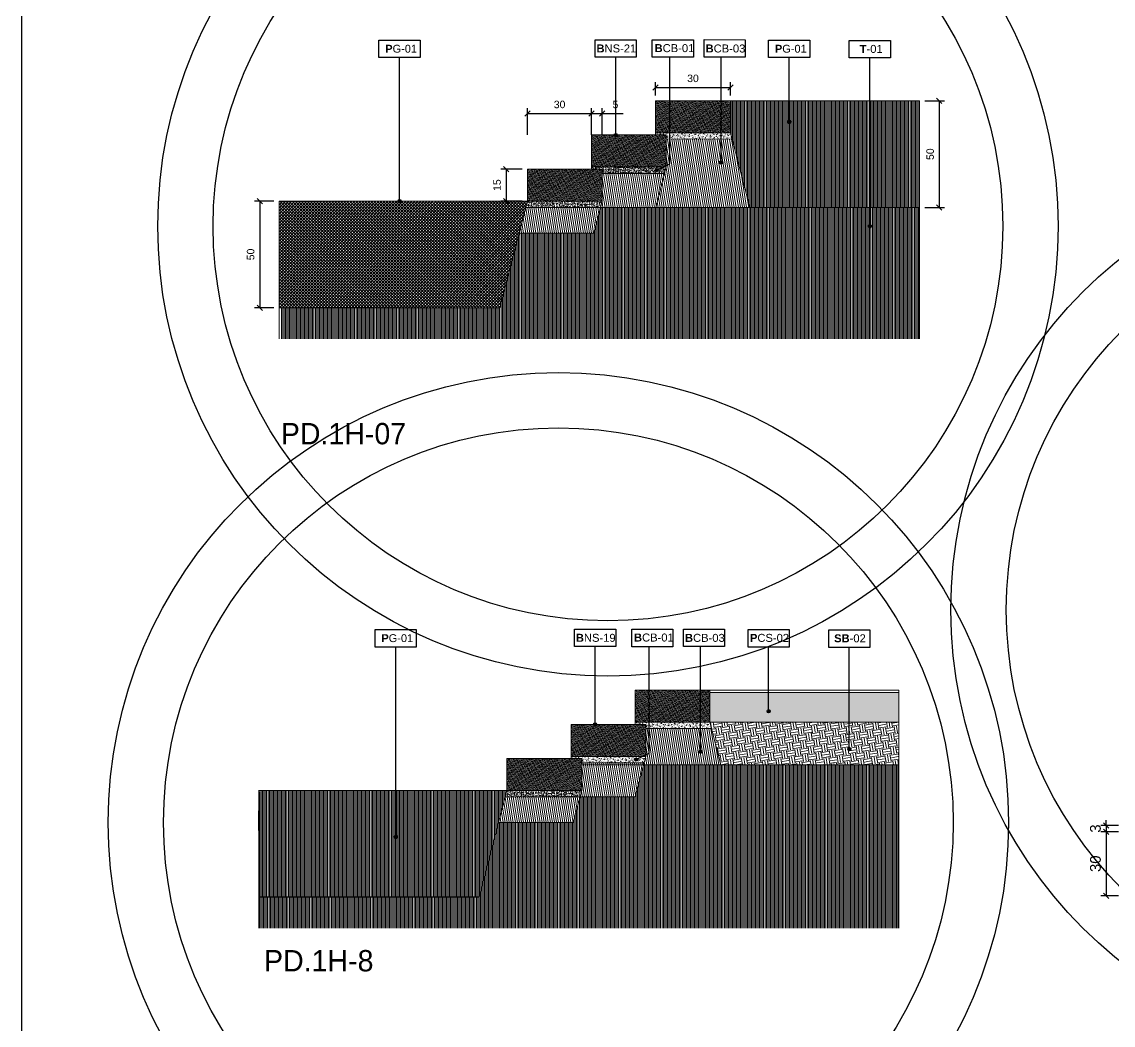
# Model space of a CAD drawing. Header units: metres. Extents: x -325 to 301, y -147 to 149.
# Drawn here: x 22.23 to 27.35, y 38.6 to 43.3 of the extents above; entities that cross this region are included whole.
import ezdxf

# ---------------------------------------------------------------- set-up
doc = ezdxf.new("R2010")
doc.units = ezdxf.units.M
doc.layers.get('Defpoints').update_dxf_attribs({"lineweight": 13})
doc.layers.add('-aux', color=50, linetype='Continuous', plot=False)
doc.layers.add('-AUX-QAD', color=5, linetype='Continuous', plot=False)
doc.layers.add('0-TX-1_25', color=7, linetype='Continuous', true_color=0x3f4f7f)
for name, color, linetype, lineweight, true_color in [('03-TR-Paviment_01_Compacted Ground', 7, 'Continuous', 5, 0xc5a967), ('03-TR-Paviment_08_Natural Stone Bleachers', 7, 'Continuous', 5, 0xafad9d), ('3-TR tot_u', 7, 'Continuous', 5, 0x787878)]:
    doc.layers.add(name, color=color, linetype=linetype, lineweight=lineweight, true_color=true_color)
for name, color, linetype, lineweight in [('1-CM', 7, 'Continuous', 0), ('2-L-secció', 1, 'Continuous', 0), ('3-TR Formigó', 252, 'Continuous', 0), ('3-TR Seleccionat', 44, 'Continuous', 0), ('3-TR Tot-u', 37, 'Continuous', 0)]:
    doc.layers.add(name, color=color, linetype=linetype, lineweight=lineweight)
for name, color, linetype in [('A-KEYPLAN_HATCH', 7, 'Continuous'), ('A_TEXT_2', 7, 'Continuous'), ('EIT_3 TR terra vegetal', 45, 'Continuous')]:
    doc.layers.add(name, color=color, linetype=linetype)
doc.styles.add('Arial_4', font='arial.ttf', dxfattribs={"height": 1.8})
doc.styles.get("Standard").update_dxf_attribs({"font": 'arial.ttf'})
doc.styles.add('x-llegenda materials$0$ENGRAVERS', font='TT0586M.TTF')
doc.dimstyles.new('ISO-25', dxfattribs={"dimtxt": 0.1, "dimasz": 0.1, "dimexe": 0.1, "dimexo": 0.1, "dimgap": 0.1, "dimtad": 1, "dimdec": 0, "dimlfac": 100, "dimzin": 9, "dimtxsty": 'Standard', "dimblk": 'OBLIQUE', "dimcen": 0.1, "dimadec": 0, "dimazin": 0, "dimtfac": 1, "dimtdec": 0, "dimtmove": 0, "dimatfit": 3, "dimldrblk": 'OBLIQUE', "dimfxl": 1, "dimarcsym": 0})

# ---------------------------------------------------------------- blocks, each defined once
blk = doc.blocks.new('hatch keyplan 2')
at = {"layer": 'A-KEYPLAN_HATCH'}
blk.add_lwpolyline([(0, 0.00548), (0.01287, 0.00548), (0.01287, 0), (0, 0)], close=True, dxfattribs=at)
blk = doc.blocks.new('hatch keyplan')
at = {"layer": 'A-KEYPLAN_HATCH'}
blk.add_blockref('hatch keyplan 2', (1.43058, 0.85215), dxfattribs=at)
blk = doc.blocks.new('T-01')
at = {"layer": 'A-KEYPLAN_HATCH'}
blk.add_blockref('hatch keyplan', (-1.43058, -0.85215), dxfattribs=at)
at = {"layer": 'A_TEXT_2', "insert": (-0.0008, 0.00408), "char_height": 0.0025, "attachment_point": 1}
blk.add_mtext_dynamic_manual_height_columns('\\pi0.00405;{\\fArial|b1|i0|c0|p34;T}-01', width=0.0145619, gutter_width=0.015, heights=[0], dxfattribs=at)
blk = doc.blocks.new('PG01')
at = {"layer": 'A-KEYPLAN_HATCH'}
blk.add_blockref('hatch keyplan', (-1.42958, -0.85215), dxfattribs=at)
at = {"layer": 'A-KEYPLAN_HATCH', "insert": (0.00021, 0.00402), "char_height": 0.0024588, "attachment_point": 1, "line_spacing_factor": 0.938532, "style": 'Arial_4'}
blk.add_mtext_dynamic_manual_height_columns('\\pi0.00276;{\\fArial|b1|i0|c0|p34;P}G-01', width=0.0145619, gutter_width=0.015, heights=[0], dxfattribs=at)
blk = doc.blocks.new('BNS_19')
at = {"layer": '03-TR-Paviment_08_Natural Stone Bleachers'}
h = blk.add_hatch(dxfattribs=at)
h.set_pattern_fill('DASH', color=256, scale=0.0011, angle=233, style=0, double=1)
h.set_pattern_definition([(233, (-63.3714576, -52.2879466), (0.00068739555, -0.00489107349), [0.0034925, -0.0034925])])
h.paths.add_polyline_path([(0.3, 0.15), (0.3, 0), (-0.05, 0), (-0.05, 0.15)])
at = {"layer": '1-CM'}
blk.add_lwpolyline([(0.3, 0.15), (-0.05, 0.15), (-0.05, 0), (0.3, 0), (0.3, 0.15)], dxfattribs=at)
blk = doc.blocks.new('B-CB03')
at = {"layer": 'A-KEYPLAN_HATCH'}
blk.add_blockref('hatch keyplan', (-1.43058, -0.85215), dxfattribs=at)
at = {"layer": 'A_TEXT_2', "insert": (-0.0008, 0.00398), "char_height": 0.0025, "attachment_point": 1}
blk.add_mtext_dynamic_manual_height_columns('\\pi0.00128;{\\fArial|b1|i0|c0|p34;B}CB-03', width=0.0145619, gutter_width=0.015, heights=[0], dxfattribs=at)
blk = doc.blocks.new('B-CB01')
at = {"layer": 'A-KEYPLAN_HATCH'}
blk.add_blockref('hatch keyplan', (-1.43058, -0.85215), dxfattribs=at)
at = {"layer": 'A_TEXT_2', "insert": (-0.0008, 0.00411), "char_height": 0.0025, "attachment_point": 1}
blk.add_mtext_dynamic_manual_height_columns('\\pi0.00152;{\\fArial|b1|i0|c0|p34;B}CB-01', width=0.0145619, gutter_width=0.015, heights=[0], dxfattribs=at)
blk = doc.blocks.new('POINT')
at = {"layer": '0-TX-1_25'}
h = blk.add_hatch(dxfattribs=at)
h.set_pattern_fill('ANGLE', color=256)
h.set_pattern_definition([(0, (-83.747, -12.726), (0, 6.985), [5.08, -1.905]), (90, (-83.747, -12.726), (-6.985, 4e-16), [5.08, -1.905])])
edge = h.paths.add_edge_path()
edge.add_arc((0, 0), 0.0075, 0, 360)
h = blk.add_hatch(color=256, dxfattribs=at)
h.dxf.hatch_style = 1
edge = h.paths.add_edge_path()
edge.add_arc((0, 0), 0.0075, 0, 360)
blk.add_circle((0, 0), 0.0075, dxfattribs=at)
blk = doc.blocks.new('BNS21')
at = {"layer": 'A-KEYPLAN_HATCH'}
blk.add_lwpolyline([(0, 0.0039), (0.00917, 0.0039), (0.00917, 0), (0, 0)], close=True, dxfattribs=at)
at = {"layer": 'A_TEXT_2', "insert": (0.00031, 0.00286), "char_height": 0.0017812, "attachment_point": 1}
blk.add_mtext_dynamic_manual_height_columns('{\\fArial|b1|i0|c0|p34;B}NS-21', width=0.0103753, gutter_width=0.01069, heights=[0], dxfattribs=at)
blk = doc.blocks.new('_Oblique')
at = {"color": 0, "lineweight": -2}
blk.add_line((-0.5, -0.5), (0.5, 0.5), dxfattribs=at)
blk = doc.blocks.new('*D1632')
at = {"layer": '0-TX-1_25', "color": 0, "lineweight": -2, "transparency": 16777216}
for p, q in [((27.3724, 39.5068), (27.2908, 39.5068)), ((27.3158, 39.5068), (27.3158, 39.2068)), ((27.3724, 39.2068), (27.2908, 39.2068))]:
    blk.add_line(p, q, dxfattribs=at)
at = {"layer": 'Defpoints', "color": 0, "transparency": 16777216}
for p in [(27.3974, 39.5068), (27.3158, 39.2068), (27.3974, 39.2068)]:
    blk.add_point(p, dxfattribs=at)
at = {"layer": '0-TX-1_25', "color": 0, "lineweight": -2, "transparency": 16777216, "xscale": 0.025, "yscale": 0.025, "zscale": 0.025}
for p, rotation in [((27.3158, 39.5068), 90), ((27.3158, 39.2068), 270)]:
    blk.add_blockref('_Oblique', p, dxfattribs=dict(at, rotation=rotation))
at = {"layer": '0-TX-1_25', "color": 0, "transparency": 16777216, "insert": (27.2653, 39.3568), "char_height": 0.05, "attachment_point": 5, "rotation": 90}
blk.add_mtext('30', dxfattribs=at)
blk = doc.blocks.new('*D1633')
at = {"layer": '0-TX-1_25', "color": 0, "lineweight": -2, "transparency": 16777216}
for p, q in [((27.3724, 39.5368), (27.2908, 39.5368)), ((27.3158, 39.5368), (27.3158, 39.5618)), ((27.3158, 39.5368), (27.3158, 39.5068)), ((27.3724, 39.5068), (27.2908, 39.5068)), ((27.3158, 39.5068), (27.3158, 39.4818))]:
    blk.add_line(p, q, dxfattribs=at)
at = {"layer": 'Defpoints', "color": 0, "transparency": 16777216}
for p in [(27.3974, 39.5368), (27.3158, 39.5068), (27.3974, 39.5068)]:
    blk.add_point(p, dxfattribs=at)
at = {"layer": '0-TX-1_25', "color": 0, "lineweight": -2, "transparency": 16777216, "xscale": 0.025, "yscale": 0.025, "zscale": 0.025}
for p, rotation in [((27.3158, 39.5368), 270), ((27.3158, 39.5068), 90)]:
    blk.add_blockref('_Oblique', p, dxfattribs=dict(at, rotation=rotation))
at = {"layer": '0-TX-1_25', "color": 0, "transparency": 16777216, "insert": (27.2653, 39.5218), "char_height": 0.05, "attachment_point": 5, "rotation": 90}
blk.add_mtext('3', dxfattribs=at)
blk = doc.blocks.new('*D1673')
at = {"layer": '0-TX-1_25', "color": 0, "lineweight": -2, "transparency": 16777216}
for p, q in [((23.4159, 42.4636), (23.3244, 42.4636)), ((23.3494, 42.4636), (23.3494, 41.9636)), ((23.4156, 41.9636), (23.3244, 41.9636))]:
    blk.add_line(p, q, dxfattribs=at)
at = {"layer": 'Defpoints', "color": 0, "transparency": 16777216}
for p in [(23.4409, 42.4636), (23.3494, 41.9636), (23.4406, 41.9636)]:
    blk.add_point(p, dxfattribs=at)
at = {"layer": '0-TX-1_25', "color": 0, "lineweight": -2, "transparency": 16777216, "xscale": 0.025, "yscale": 0.025, "zscale": 0.025}
for p, rotation in [((23.3494, 42.4636), 90), ((23.3494, 41.9636), 270)]:
    blk.add_blockref('_Oblique', p, dxfattribs=dict(at, rotation=rotation))
at = {"layer": '0-TX-1_25', "color": 0, "transparency": 16777216, "insert": (23.3065, 42.2136), "char_height": 0.035, "attachment_point": 5, "rotation": 90}
blk.add_mtext('50', dxfattribs=at)
blk = doc.blocks.new('*D1674')
at = {"layer": '0-TX-1_25', "color": 0, "lineweight": -2, "transparency": 16777216}
for p, q in [((26.4659, 42.9336), (26.5585, 42.9336)), ((26.5335, 42.9336), (26.5335, 42.4336)), ((26.4659, 42.4336), (26.5585, 42.4336))]:
    blk.add_line(p, q, dxfattribs=at)
at = {"layer": 'Defpoints', "color": 0, "transparency": 16777216}
for p in [(26.4409, 42.9336), (26.4409, 42.4336), (26.5335, 42.4336)]:
    blk.add_point(p, dxfattribs=at)
at = {"layer": '0-TX-1_25', "color": 0, "lineweight": -2, "transparency": 16777216, "xscale": 0.025, "yscale": 0.025, "zscale": 0.025}
for p, rotation in [((26.5335, 42.9336), 90), ((26.5335, 42.4336), 270)]:
    blk.add_blockref('_Oblique', p, dxfattribs=dict(at, rotation=rotation))
at = {"layer": '0-TX-1_25', "color": 0, "transparency": 16777216, "insert": (26.4907, 42.6836), "char_height": 0.035, "attachment_point": 5, "rotation": 90}
blk.add_mtext('50', dxfattribs=at)
blk = doc.blocks.new('*D1675')
at = {"layer": '0-TX-1_25', "color": 0, "lineweight": -2, "transparency": 16777216}
for p, q in [((24.6043, 42.7736), (24.6043, 42.8986)), ((24.6043, 42.8736), (24.9043, 42.8736)), ((24.9043, 42.7736), (24.9043, 42.8986))]:
    blk.add_line(p, q, dxfattribs=at)
at = {"layer": 'Defpoints', "color": 0, "transparency": 16777216}
for p in [(24.9043, 42.8736), (24.6043, 42.6136), (24.9043, 42.6136)]:
    blk.add_point(p, dxfattribs=at)
at = {"layer": '0-TX-1_25', "color": 0, "lineweight": -2, "transparency": 16777216, "xscale": 0.025, "yscale": 0.025, "zscale": 0.025, "rotation": 180}
blk.add_blockref('_Oblique', (24.6043, 42.8736), dxfattribs=at)
at = {"layer": '0-TX-1_25', "color": 0, "lineweight": -2, "transparency": 16777216, "xscale": 0.025, "yscale": 0.025, "zscale": 0.025}
blk.add_blockref('_Oblique', (24.9043, 42.8736), dxfattribs=at)
at = {"layer": '0-TX-1_25', "color": 0, "transparency": 16777216, "insert": (24.7543, 42.9165), "char_height": 0.035, "attachment_point": 5}
blk.add_mtext('30', dxfattribs=at)
blk = doc.blocks.new('*D1676')
at = {"layer": '0-TX-1_25', "color": 0, "lineweight": -2, "transparency": 16777216}
for p, q in [((24.9043, 42.7986), (24.9043, 42.8986)), ((24.9043, 42.8736), (24.9543, 42.8736)), ((24.9543, 42.7736), (24.9543, 42.8986)), ((24.9543, 42.8736), (25.0525, 42.8736))]:
    blk.add_line(p, q, dxfattribs=at)
at = {"layer": 'Defpoints', "color": 0, "transparency": 16777216}
for p in [(24.9543, 42.8736), (24.9043, 42.7736), (24.9543, 42.6136)]:
    blk.add_point(p, dxfattribs=at)
at = {"layer": '0-TX-1_25', "color": 0, "lineweight": -2, "transparency": 16777216, "xscale": 0.025, "yscale": 0.025, "zscale": 0.025, "rotation": 180}
blk.add_blockref('_Oblique', (24.9043, 42.8736), dxfattribs=at)
at = {"layer": '0-TX-1_25', "color": 0, "lineweight": -2, "transparency": 16777216, "xscale": 0.025, "yscale": 0.025, "zscale": 0.025}
blk.add_blockref('_Oblique', (24.9543, 42.8736), dxfattribs=at)
at = {"layer": '0-TX-1_25', "color": 0, "transparency": 16777216, "insert": (25.0159, 42.9164), "char_height": 0.035, "attachment_point": 5}
blk.add_mtext('5', dxfattribs=at)
blk = doc.blocks.new('*D1677')
at = {"layer": '0-TX-1_25', "color": 0, "lineweight": -2, "transparency": 16777216}
for p, q in [((25.2043, 42.9586), (25.2043, 43.021)), ((25.5543, 42.9586), (25.5543, 43.021)), ((25.2043, 42.996), (25.5543, 42.996))]:
    blk.add_line(p, q, dxfattribs=at)
at = {"layer": 'Defpoints', "color": 0, "transparency": 16777216}
for p in [(25.5543, 42.996), (25.2043, 42.9336), (25.5543, 42.9336)]:
    blk.add_point(p, dxfattribs=at)
at = {"layer": '0-TX-1_25', "color": 0, "lineweight": -2, "transparency": 16777216, "xscale": 0.025, "yscale": 0.025, "zscale": 0.025, "rotation": 180}
blk.add_blockref('_Oblique', (25.2043, 42.996), dxfattribs=at)
at = {"layer": '0-TX-1_25', "color": 0, "lineweight": -2, "transparency": 16777216, "xscale": 0.025, "yscale": 0.025, "zscale": 0.025}
blk.add_blockref('_Oblique', (25.5543, 42.996), dxfattribs=at)
at = {"layer": '0-TX-1_25', "color": 0, "transparency": 16777216, "insert": (25.3793, 43.0389), "char_height": 0.035, "attachment_point": 5}
blk.add_mtext('30', dxfattribs=at)
blk = doc.blocks.new('*D1681')
at = {"layer": '0-TX-1_25', "color": 0, "lineweight": -2, "transparency": 16777216}
for p, q in [((24.5793, 42.6136), (24.4793, 42.6136)), ((24.5043, 42.6136), (24.5043, 42.4636)), ((24.5793, 42.4636), (24.4793, 42.4636))]:
    blk.add_line(p, q, dxfattribs=at)
at = {"layer": 'Defpoints', "color": 0, "transparency": 16777216}
for p in [(24.6043, 42.6136), (24.5043, 42.4636), (24.6043, 42.4636)]:
    blk.add_point(p, dxfattribs=at)
at = {"layer": '0-TX-1_25', "color": 0, "lineweight": -2, "transparency": 16777216, "xscale": 0.025, "yscale": 0.025, "zscale": 0.025}
for p, rotation in [((24.5043, 42.6136), 90), ((24.5043, 42.4636), 270)]:
    blk.add_blockref('_Oblique', p, dxfattribs=dict(at, rotation=rotation))
at = {"layer": '0-TX-1_25', "color": 0, "transparency": 16777216, "insert": (24.4615, 42.5386), "char_height": 0.035, "attachment_point": 5, "rotation": 90}
blk.add_mtext('15', dxfattribs=at)
blk = doc.blocks.new('BNS19')
at = {"layer": 'A-KEYPLAN_HATCH'}
blk.add_lwpolyline([(0, 0.0039), (0.00917, 0.0039), (0.00917, 0), (0, 0)], close=True, dxfattribs=at)
at = {"layer": 'A_TEXT_2', "insert": (0.00031, 0.00286), "char_height": 0.0017812, "attachment_point": 1}
blk.add_mtext_dynamic_manual_height_columns('{\\fArial|b1|i0|c0|p34;B}NS-19', width=0.0103753, gutter_width=0.01069, heights=[0], dxfattribs=at)
blk = doc.blocks.new('PCS02')
at = {"layer": 'A-KEYPLAN_HATCH'}
blk.add_blockref('hatch keyplan', (-1.43058, -0.85215), dxfattribs=at)
at = {"layer": 'A_TEXT_2', "insert": (-0.0008, 0.00411), "char_height": 0.0025, "attachment_point": 1}
blk.add_mtext_dynamic_manual_height_columns('\\pi0.00139;{\\fArial|b1|i0|c0|p34;P}CS-02', width=0.0145619, gutter_width=0.015, heights=[0], dxfattribs=at)
blk = doc.blocks.new('SB-02')
at = {"layer": 'A-KEYPLAN_HATCH'}
blk.add_blockref('hatch keyplan', (-1.43058, -0.85215), dxfattribs=at)
at = {"layer": 'A_TEXT_2', "insert": (-0.0008, 0.00408), "char_height": 0.0025, "attachment_point": 1}
blk.add_mtext_dynamic_manual_height_columns('\\pi0.00249;{\\fArial|b1|i0|c0|p34;SB}-02', width=0.0145619, gutter_width=0.015, heights=[0], dxfattribs=at)

msp = doc.modelspace()

# ---------------------------------------------------------------- hatches: boundary and pattern name
at = {"layer": '03-TR-Paviment_01_Compacted Ground'}
h = msp.add_hatch(dxfattribs=at)
h.set_pattern_fill('ANSI31', color=256, scale=0.002, angle=225)
h.set_pattern_definition([(270, (0.7421474, -66.332477), (0.00635, -9e-19), [])])
h.paths.add_polyline_path([(25.5543, 42.7836), (25.6457, 42.4336), (26.4409, 42.4336), (26.4409, 42.9336), (26.105, 42.9336), (25.4361, 42.9336), (25.5543, 42.9336)])
h = msp.add_hatch(dxfattribs=at)
h.set_pattern_fill('ANSI31', color=256, scale=0.002, angle=45, style=0)
h.set_pattern_definition([(90, (0.699493, -29.5680296), (-0.00635, 0), [])])
h.paths.add_polyline_path([(24.5078, 39.7003), (23.35, 39.7003), (23.3444, 39.2003), (24.3771, 39.2003)])
at = {"layer": '3-TR Formigó'}
h = msp.add_hatch(dxfattribs=at)
h.set_pattern_fill('ANSI31', color=256, scale=0.003, angle=234.1752, style=0)
h.set_pattern_definition([(279.17524, (28.357984, 42.3933405), (0.00940313, 0.001518806), [])])
h.paths.add_polyline_path([(25.5618, 42.7548), (25.2543, 42.7536), (25.2543, 42.6236), (25.2046, 42.4336), (25.6457, 42.4336)])
h = msp.add_hatch(dxfattribs=at)
h.set_pattern_fill('ANSI31', color=256, scale=0.003, angle=234.1752, style=0)
h.set_pattern_definition([(279.17524, (28.057984, 42.2333405), (0.00940313, 0.001518806), [])])
h.paths.add_polyline_path([(25.2464, 42.5936), (24.9543, 42.5936), (24.9543, 42.4636), (24.9464, 42.4336), (25.2046, 42.4336)])
h = msp.add_hatch(dxfattribs=at)
h.set_pattern_fill('ANSI31', color=256, scale=0.003, angle=234.1752, style=0)
h.set_pattern_definition([(279.17524, (27.676622, 42.1133405), (0.00940313, 0.001518806), [])])
h.paths.add_polyline_path([(24.9464, 42.4336), (24.5964, 42.4336), (24.5651, 42.3136), (24.9151, 42.3136)])
h = msp.add_hatch(dxfattribs=at)
h.set_pattern_fill('ANSI31', color=256, scale=0.003, angle=234.1752, style=0)
h.set_pattern_definition([(279.17524, (28.261476, 39.630105), (0.00940313, 0.001518806), [])])
h.paths.add_polyline_path([(25.4653, 39.9915), (25.1578, 39.9903), (25.1578, 39.8603), (25.1473, 39.8203), (25.51, 39.8203)])
h = msp.add_hatch(dxfattribs=at)
h.set_pattern_fill('ANSI31', color=256, scale=0.003, angle=234.1752, style=0)
h.set_pattern_definition([(279.17524, (27.961476, 39.470105), (0.00940313, 0.001518806), [])])
h.paths.add_polyline_path([(25.1499, 39.8303), (24.8578, 39.8303), (24.8578, 39.7003), (24.8499, 39.6703), (25.1081, 39.6703)])
h = msp.add_hatch(dxfattribs=at)
h.set_pattern_fill('ANSI31', color=256, scale=0.003, angle=234.1752, style=0)
h.set_pattern_definition([(279.17524, (27.580114, 39.350105), (0.00940313, 0.001518806), [])])
h.paths.add_polyline_path([(24.8499, 39.6703), (24.4999, 39.6703), (24.4686, 39.5503), (24.8186, 39.5503)])
at = {"layer": '3-TR Seleccionat'}
h = msp.add_hatch(dxfattribs=at)
h.set_pattern_fill('ANSI31', color=256, scale=0.002, angle=225)
h.set_pattern_definition([(270, (-4.196823, -68.851905), (0.00635, -9e-19), [])])
h.paths.add_polyline_path([(24.4736, 41.9636), (23.4457, 41.9636), (23.4504, 41.8181), (26.4409, 41.8181), (26.4409, 42.4336), (24.9464, 42.4336), (24.9151, 42.3136), (24.5651, 42.3136)])
h = msp.add_hatch(dxfattribs=at)
h.set_pattern_fill('ANSI31', color=256, scale=0.002, angle=225)
h.set_pattern_definition([(270, (-4.293331, -71.61514), (0.00635, -9e-19), [])])
h.paths.add_polyline_path([(24.8499, 39.6703), (24.8186, 39.5503), (24.4686, 39.5503), (24.3771, 39.2003), (23.3444, 39.2003), (23.3444, 39.0549), (26.3444, 39.0549), (26.3444, 39.8203), (25.1473, 39.8203), (25.1081, 39.6703)])
at = {"layer": '3-TR Tot-u'}
h = msp.add_hatch(dxfattribs=at)
h.set_pattern_fill('EARTH', color=256, scale=0.005, angle=-80.8248, style=0)
h.set_pattern_definition([(279.17524, (-19.20081, 45.062144), (0.036406452, -0.026281081), [0.03175, -0.03175]), (279.17524, (-19.189056, 45.064042), (0.036406452, -0.026281081), [0.03175, -0.03175]), (279.17524, (-19.177302, 45.06594), (0.036406452, -0.026281081), [0.03175, -0.03175]), (9.17524, (-19.17275, 45.062656), (0.026281081, 0.036406452), [0.03175, -0.03175]), (9.17524, (-19.170852, 45.050902), (0.026281081, 0.036406452), [0.03175, -0.03175]), (9.17524, (-19.168954, 45.039148), (0.026281081, 0.036406452), [0.03175, -0.03175])])
h.paths.add_polyline_path([(26.3444, 39.8203), (26.3444, 40.0203), (25.4578, 40.0203), (25.51, 39.8203)])
at = {"layer": '3-TR tot_u'}
h = msp.add_hatch(dxfattribs=at)
h.set_pattern_fill('AR-CONC', color=256, scale=9e-05, angle=90.2664)
h.set_pattern_definition([(140.266414, (-58.164829, 19.88676), (0.0013582613, 0.0164031132), [0.0017145, -0.0188595]), (85.266414, (-58.164829, 19.88676), (-0.0171801815, -0.0032518273), [0.0013716, -0.0150876526]), (190.71786, (-58.164715, 19.888127), (-0.0158219194, 0.0131512858), [0.0014571008, -0.016028122]), (136.450614, (-58.1694, 19.886739), (0.003670327, 0.024414444), [0.00257175, -0.02828925]), (186.901972, (-58.169095, 19.888773), (-0.0223674596, 0.021262598), [0.002185652, -0.024042205]), (81.450565, (-58.1694, 19.88674), (-0.0223674596, 0.021262598), [0.002057397, -0.022631376]), (111.266414, (-58.168268, 19.88903), (0.0091403206, 0.0136879438), [0.0017145, -0.0188595]), (56.266414, (-58.168268, 19.88903), (-0.0166026007, 0.0054850432), [0.0013716, -0.0150876]), (161.71786, (-58.167507, 19.890171), (-0.0074622802, 0.019172987), [0.0014571008, -0.0160280944]), (127.766414, (-58.1648287, 19.88676), (-0.00761116375, 0.0002425866), [0, -0.01490472, 0, -0.0153162, 0, -0.01514475]), (97.766414, (-58.164829, 19.88676), (-0.009044117, 0.0059717809), [0, -0.00873252, 0, -0.01456182, 0, -0.00577215]), (57.766414, (-58.164805, 19.8816624), (0.0004588393, 0.012205419), [0, -0.005715, 0, -0.0178308, 0, -0.0236601]), (47.766414, (-58.164794, 19.879376), (-0.0023503487, 0.0133208417), [0, -0.0074295, 0, -0.01184148, 0, -0.0168021])])
h.paths.add_polyline_path([(25.5618, 42.7548), (25.5543, 42.7836), (25.2043, 42.7836), (25.2043, 42.7736), (25.2543, 42.7736), (25.2543, 42.7536)])
h = msp.add_hatch(dxfattribs=at)
h.set_pattern_fill('AR-CONC', color=256, scale=9e-05, angle=90.2664)
h.set_pattern_definition([(140.266414, (-58.464829, 19.72676), (0.0013582613, 0.0164031132), [0.0017145, -0.0188595]), (85.266414, (-58.464829, 19.72676), (-0.0171801815, -0.0032518273), [0.0013716, -0.0150876526]), (190.71786, (-58.464715, 19.728127), (-0.0158219194, 0.0131512858), [0.0014571008, -0.016028122]), (136.450614, (-58.4694, 19.726739), (0.003670327, 0.024414444), [0.00257175, -0.02828925]), (186.901972, (-58.469095, 19.728773), (-0.0223674596, 0.021262598), [0.002185652, -0.024042205]), (81.450565, (-58.4694, 19.72674), (-0.0223674596, 0.021262598), [0.002057397, -0.022631376]), (111.266414, (-58.468268, 19.72903), (0.0091403206, 0.0136879438), [0.0017145, -0.0188595]), (56.266414, (-58.468268, 19.72903), (-0.0166026007, 0.0054850432), [0.0013716, -0.0150876]), (161.71786, (-58.467507, 19.730171), (-0.0074622802, 0.019172987), [0.0014571008, -0.0160280944]), (127.766414, (-58.4648287, 19.72676), (-0.00761116375, 0.0002425866), [0, -0.01490472, 0, -0.0153162, 0, -0.01514475]), (97.766414, (-58.464829, 19.72676), (-0.009044117, 0.0059717809), [0, -0.00873252, 0, -0.01456182, 0, -0.00577215]), (57.766414, (-58.464805, 19.7216624), (0.0004588393, 0.012205419), [0, -0.005715, 0, -0.0178308, 0, -0.0236601]), (47.766414, (-58.464794, 19.719376), (-0.0023503487, 0.0133208417), [0, -0.0074295, 0, -0.01184148, 0, -0.0168021])])
h.paths.add_polyline_path([(25.2464, 42.5936), (25.2543, 42.6236), (24.9043, 42.6236), (24.9043, 42.6136), (24.9543, 42.6136), (24.9543, 42.5936)])
h = msp.add_hatch(dxfattribs=at)
h.set_pattern_fill('AR-CONC', color=256, scale=9e-05, angle=90.2664)
h.set_pattern_definition([(140.266414, (-58.84619, 19.60676), (0.0013582613, 0.0164031132), [0.0017145, -0.0188595]), (85.266414, (-58.84619, 19.60676), (-0.0171801815, -0.0032518273), [0.0013716, -0.0150876526]), (190.71786, (-58.846077, 19.608127), (-0.0158219194, 0.0131512858), [0.0014571008, -0.016028122]), (136.450614, (-58.850762, 19.606739), (0.003670327, 0.024414444), [0.00257175, -0.02828925]), (186.901972, (-58.850457, 19.608773), (-0.0223674596, 0.021262598), [0.002185652, -0.024042205]), (81.450565, (-58.850762, 19.60674), (-0.0223674596, 0.021262598), [0.002057397, -0.022631376]), (111.266414, (-58.84963, 19.60903), (0.0091403206, 0.0136879438), [0.0017145, -0.0188595]), (56.266414, (-58.84963, 19.60903), (-0.0166026007, 0.0054850432), [0.0013716, -0.0150876]), (161.71786, (-58.848868, 19.610171), (-0.0074622802, 0.019172987), [0.0014571008, -0.0160280944]), (127.766414, (-58.8461905, 19.60676), (-0.00761116375, 0.0002425866), [0, -0.01490472, 0, -0.0153162, 0, -0.01514475]), (97.766414, (-58.8461905, 19.60676), (-0.009044117, 0.0059717809), [0, -0.00873252, 0, -0.01456182, 0, -0.00577215]), (57.766414, (-58.846167, 19.6016624), (0.0004588393, 0.012205419), [0, -0.005715, 0, -0.0178308, 0, -0.0236601]), (47.766414, (-58.846156, 19.599376), (-0.0023503487, 0.0133208417), [0, -0.0074295, 0, -0.01184148, 0, -0.0168021])])
h.paths.add_polyline_path([(24.9464, 42.4336), (24.9543, 42.4636), (24.6043, 42.4636), (24.5964, 42.4336)])
h = msp.add_hatch(dxfattribs=at)
h.set_pattern_fill('AR-CONC', color=256, scale=0.0002, angle=92.7664)
h.set_pattern_definition([(142.766414, (4.183755, -28.493416), (0.0014255, 0.036548328), [0.00381, -0.04191]), (87.766414, (4.183755, -28.493416), (-0.037826638, -0.008884714), [0.003048, -0.033528117]), (193.21786, (4.183873, -28.49037), (-0.036401137, 0.027663614), [0.003238002, -0.035618049]), (138.950614, (4.173606, -28.493907), (0.00578198, 0.054558454), [0.005715, -0.062865]), (189.40197, (4.17409, -28.48936), (-0.051719183, 0.045037124), [0.004857005, -0.05342712]), (83.950565, (4.173606, -28.493907), (-0.051719183, 0.045037124), [0.004571993, -0.050291946]), (113.766414, (4.175898, -28.48871), (0.018965692, 0.031274691), [0.00381, -0.04191]), (58.766414, (4.1759, -28.48871), (-0.037391229, 0.01056806), [0.003048, -0.033528]), (164.21786, (4.17748, -28.486104), (-0.018425537, 0.041842752), [0.003238002, -0.035617988]), (130.266414, (4.183755, -28.493416), (-0.0169211135, -0.0001991969), [0, -0.0331216, 0, -0.034036, 0, -0.033655]), (100.266414, (4.183755, -28.493416), (-0.0206577655, 0.0123813295), [0, -0.0194056, 0, -0.0323596, 0, -0.012827]), (60.266414, (4.184301, -28.504731), (-0.000164423, 0.0271418143), [0, -0.0127, 0, -0.039624, 0, -0.052578]), (50.266414, (4.184547, -28.509805), (-0.0065092415, 0.029345872), [0, -0.01651, 0, -0.0263144, 0, -0.037338])])
h.paths.add_polyline_path([(26.3444, 40.1603), (25.4578, 40.1603), (25.4578, 40.0203), (26.3444, 40.0203)])
h = msp.add_hatch(dxfattribs=at)
h.set_pattern_fill('AR-CONC', color=256, scale=9e-05, angle=90.2664)
h.set_pattern_definition([(140.266414, (-58.261337, 17.123525), (0.0013582613, 0.0164031132), [0.0017145, -0.0188595]), (85.266414, (-58.261337, 17.123525), (-0.0171801815, -0.0032518273), [0.0013716, -0.0150876526]), (190.71786, (-58.261224, 17.124892), (-0.0158219194, 0.0131512858), [0.0014571008, -0.016028122]), (136.450614, (-58.26591, 17.123504), (0.003670327, 0.024414444), [0.00257175, -0.02828925]), (186.901972, (-58.265603, 17.125538), (-0.0223674596, 0.021262598), [0.002185652, -0.024042205]), (81.450565, (-58.26591, 17.123504), (-0.0223674596, 0.021262598), [0.002057397, -0.022631376]), (111.266414, (-58.264777, 17.125795), (0.0091403206, 0.0136879438), [0.0017145, -0.0188595]), (56.266414, (-58.264777, 17.125795), (-0.0166026007, 0.0054850432), [0.0013716, -0.0150876]), (161.71786, (-58.264015, 17.126936), (-0.0074622802, 0.019172987), [0.0014571008, -0.0160280944]), (127.766414, (-58.261337, 17.123525), (-0.00761116375, 0.0002425866), [0, -0.01490472, 0, -0.0153162, 0, -0.01514475]), (97.766414, (-58.261337, 17.123525), (-0.009044117, 0.0059717809), [0, -0.00873252, 0, -0.01456182, 0, -0.00577215]), (57.766414, (-58.2613135, 17.118427), (0.0004588393, 0.012205419), [0, -0.005715, 0, -0.0178308, 0, -0.0236601]), (47.766414, (-58.261303, 17.116141), (-0.0023503487, 0.0133208417), [0, -0.0074295, 0, -0.01184148, 0, -0.0168021])])
h.paths.add_polyline_path([(25.4653, 39.9915), (25.4578, 40.0203), (25.1078, 40.0203), (25.1078, 40.0103), (25.1578, 40.0103), (25.1578, 39.9903)])
h = msp.add_hatch(dxfattribs=at)
h.set_pattern_fill('AR-CONC', color=256, scale=9e-05, angle=90.2664)
h.set_pattern_definition([(140.266414, (-58.561337, 16.963525), (0.0013582613, 0.0164031132), [0.0017145, -0.0188595]), (85.266414, (-58.561337, 16.963525), (-0.0171801815, -0.0032518273), [0.0013716, -0.0150876526]), (190.71786, (-58.561224, 16.964892), (-0.0158219194, 0.0131512858), [0.0014571008, -0.016028122]), (136.450614, (-58.56591, 16.963504), (0.003670327, 0.024414444), [0.00257175, -0.02828925]), (186.901972, (-58.565603, 16.965538), (-0.0223674596, 0.021262598), [0.002185652, -0.024042205]), (81.450565, (-58.56591, 16.963504), (-0.0223674596, 0.021262598), [0.002057397, -0.022631376]), (111.266414, (-58.564777, 16.965795), (0.0091403206, 0.0136879438), [0.0017145, -0.0188595]), (56.266414, (-58.564777, 16.965795), (-0.0166026007, 0.0054850432), [0.0013716, -0.0150876]), (161.71786, (-58.564015, 16.966936), (-0.0074622802, 0.019172987), [0.0014571008, -0.0160280944]), (127.766414, (-58.561337, 16.963525), (-0.00761116375, 0.0002425866), [0, -0.01490472, 0, -0.0153162, 0, -0.01514475]), (97.766414, (-58.561337, 16.963525), (-0.009044117, 0.0059717809), [0, -0.00873252, 0, -0.01456182, 0, -0.00577215]), (57.766414, (-58.5613135, 16.958427), (0.0004588393, 0.012205419), [0, -0.005715, 0, -0.0178308, 0, -0.0236601]), (47.766414, (-58.561303, 16.956141), (-0.0023503487, 0.0133208417), [0, -0.0074295, 0, -0.01184148, 0, -0.0168021])])
h.paths.add_polyline_path([(25.1499, 39.8303), (25.1578, 39.8603), (24.8078, 39.8603), (24.8078, 39.8503), (24.8578, 39.8503), (24.8578, 39.8303)])
h = msp.add_hatch(dxfattribs=at)
h.set_pattern_fill('AR-CONC', color=256, scale=9e-05, angle=90.2664)
h.set_pattern_definition([(140.266414, (-58.942699, 16.843525), (0.0013582613, 0.0164031132), [0.0017145, -0.0188595]), (85.266414, (-58.942699, 16.843525), (-0.0171801815, -0.0032518273), [0.0013716, -0.0150876526]), (190.71786, (-58.942586, 16.844892), (-0.0158219194, 0.0131512858), [0.0014571008, -0.016028122]), (136.450614, (-58.94727, 16.843504), (0.003670327, 0.024414444), [0.00257175, -0.02828925]), (186.901972, (-58.946965, 16.845538), (-0.0223674596, 0.021262598), [0.002185652, -0.024042205]), (81.450565, (-58.94727, 16.843504), (-0.0223674596, 0.021262598), [0.002057397, -0.022631376]), (111.266414, (-58.946139, 16.845795), (0.0091403206, 0.0136879438), [0.0017145, -0.0188595]), (56.266414, (-58.946139, 16.845795), (-0.0166026007, 0.0054850432), [0.0013716, -0.0150876]), (161.71786, (-58.945377, 16.846936), (-0.0074622802, 0.019172987), [0.0014571008, -0.0160280944]), (127.766414, (-58.942699, 16.843525), (-0.00761116375, 0.0002425866), [0, -0.01490472, 0, -0.0153162, 0, -0.01514475]), (97.766414, (-58.942699, 16.843525), (-0.009044117, 0.0059717809), [0, -0.00873252, 0, -0.01456182, 0, -0.00577215]), (57.766414, (-58.9426753, 16.838427), (0.0004588393, 0.012205419), [0, -0.005715, 0, -0.0178308, 0, -0.0236601]), (47.766414, (-58.942665, 16.836141), (-0.0023503487, 0.0133208417), [0, -0.0074295, 0, -0.01184148, 0, -0.0168021])])
h.paths.add_polyline_path([(24.8499, 39.6703), (24.8578, 39.7003), (24.5078, 39.7003), (24.4999, 39.6703)])
at = {"layer": 'EIT_3 TR terra vegetal'}
h = msp.add_hatch(dxfattribs=at)
h.set_pattern_fill('_USER', color=256, scale=0.01, angle=45.3392, style=0, double=1, pattern_type=0)
h.set_pattern_definition([(45.339164, (0.742147, -69.296905), (-0.0071128011, 0.00702908675), []), (135.339164, (0.742147, -69.296905), (-0.00702908675, -0.0071128011), [])])
h.paths.add_polyline_path([(23.4406, 42.4636), (24.6043, 42.4636), (24.4736, 41.9636), (23.4409, 41.9636)])

# ---------------------------------------------------------------- linework, layer by layer
at = {"layer": '-aux'}
msp.add_lwpolyline([(22.2345, 3.4567), (22.2345, 133.4567)], dxfattribs=at)
at = {"layer": '-AUX-QAD'}
for centre, radius in [((24.9809, 42.3461), 2.1094), ((24.9809, 42.3461), 1.85), ((28.6974, 40.5468), 2.1094), ((28.6974, 40.5468), 1.85), ((24.7486, 39.5503), 2.1094), ((24.7486, 39.5503), 1.85)]:
    msp.add_circle(centre, radius, dxfattribs=at)
msp.add_line((24.3771, 39.2003), (23.3441, 39.2003))
at = {"layer": '0-TX-1_25'}
for points in [[(24.0045, 42.4636), (24.0043, 43.1362)], [(25.0171, 42.7736), (25.0171, 43.1379)], [(25.2096, 42.6086), (25.2703, 42.6385), (25.2703, 43.138)], [(25.5111, 42.645), (25.5107, 43.1382)], [(25.8303, 42.835), (25.8303, 43.1361)], [(26.2082, 42.346), (26.2082, 43.1346)], [(23.9867, 39.4824), (23.9863, 40.3727)], [(24.9206, 40.0103), (24.9206, 40.3747)], [(25.1131, 39.8454), (25.1738, 39.8753), (25.1738, 40.3748)], [(25.4146, 39.8818), (25.4142, 40.375)], [(25.7337, 40.0718), (25.7337, 40.3729)], [(26.1117, 39.8943), (26.1117, 40.3714)]]:
    msp.add_lwpolyline(points, dxfattribs=at)
at = {"layer": '1-CM'}
msp.add_line((25.2046, 42.4336), (26.4409, 42.4336), dxfattribs=at)
for points in [[(25.5543, 42.9336), (25.4361, 42.9336), (26.105, 42.9336), (26.4409, 42.9336)], [(25.6457, 42.4336), (25.5543, 42.7836)], [(24.9464, 42.4336), (25.2046, 42.4336), (25.2543, 42.6236)], [(24.8916, 42.4636), (23.4406, 42.4636)], [(24.6043, 42.4636), (24.4736, 41.9636)], [(24.5651, 42.3136), (24.9151, 42.3136), (24.9543, 42.4636)], [(24.5651, 42.3136), (24.6043, 42.4636)], [(24.5964, 42.4336), (24.9464, 42.4336), (24.9543, 42.4636)], [(24.4736, 41.9636), (23.4406, 41.9636)], [(25.4578, 40.1703), (26.0085, 40.1703), (26.3444, 40.1703)], [(25.4578, 40.1603), (26.0085, 40.1603), (26.3444, 40.1603)], [(25.51, 39.8203), (25.4578, 40.0203)], [(25.4578, 40.0203), (26.3444, 40.0203)], [(24.8499, 39.6703), (25.1081, 39.6703), (25.1578, 39.8603)], [(24.8578, 39.8203), (26.3444, 39.8203)], [(24.7951, 39.7003), (23.3441, 39.7003)], [(24.5078, 39.7003), (24.3771, 39.2003)], [(24.4686, 39.5503), (24.8186, 39.5503), (24.8578, 39.7003)], [(24.4999, 39.6703), (24.8499, 39.6703), (24.8578, 39.7003)]]:
    msp.add_lwpolyline(points, dxfattribs=at)
for points in [[(25.2043, 42.7836), (25.2043, 42.7736), (25.2543, 42.7736), (25.2543, 42.7536), (25.5618, 42.7548), (25.5543, 42.7836)], [(24.9043, 42.6236), (24.9043, 42.6136), (24.9543, 42.6136), (24.9543, 42.5936), (25.2464, 42.5936), (25.2543, 42.6236)], [(25.1078, 40.0203), (25.1078, 40.0103), (25.1578, 40.0103), (25.1578, 39.9903), (25.4653, 39.9915), (25.4578, 40.0203)], [(24.8078, 39.8603), (24.8078, 39.8503), (24.8578, 39.8503), (24.8578, 39.8303), (25.1499, 39.8303), (25.1578, 39.8603)]]:
    msp.add_lwpolyline(points, close=True, dxfattribs=at)
at = {"layer": '2-L-secció'}
for p, q in [((26.4409, 42.9336), (26.4409, 41.8181)), ((26.4409, 42.9336), (26.4409, 41.8181)), ((23.4409, 42.4636), (23.4406, 42.2764)), ((23.4409, 42.4636), (23.4409, 41.8181)), ((26.3444, 40.1703), (26.3444, 39.0549)), ((26.3444, 40.1703), (26.3444, 39.0549)), ((23.3444, 39.7003), (23.3441, 39.5132)), ((23.3444, 39.7003), (23.3444, 39.0549))]:
    msp.add_line(p, q, dxfattribs=at)

# ---------------------------------------------------------------- block references
for name, p, xscale, yscale, zscale in [('BNS21', (24.9205, 43.1379), 21.05278751462469, 21.05278751462469, 21.05278751462469), ('BNS19', (24.824, 40.3747), 21.05252378665475, 21.05252378665475, 21.05252378665475)]:
    msp.add_blockref(name, p, dxfattribs=dict(xscale=xscale, yscale=yscale, zscale=zscale))
at = {"color": 244, "true_color": 0x991b1e, "xscale": 14.99999999999007, "yscale": 14.99999999999007, "zscale": 14.99999999999007}
msp.add_blockref('PCS02', (25.6372, 40.3729), dxfattribs=at)
at = {"layer": '0-TX-1_25', "xscale": 15, "yscale": 15, "zscale": 15}
for name, p in [('B-CB01', (25.1886, 43.1379)), ('PG01', (25.7187, 43.1361)), ('B-CB01', (25.0921, 40.3746)), ('SB-02', (26.0152, 40.3714))]:
    msp.add_blockref(name, p, dxfattribs=at)
at = {"layer": '0-TX-1_25', "xscale": 15, "yscale": 15, "zscale": 15, "rotation": 359.9589107450755}
for name, p in [('B-CB03', (25.4311, 43.1383)), ('T-01', (26.1117, 43.1347)), ('B-CB03', (25.3346, 40.375))]:
    msp.add_blockref(name, p, dxfattribs=at)
at = {"layer": '0-TX-1_25'}
for p in [(25.8303, 42.835), (25.0171, 42.7736), (25.5111, 42.645), (25.2096, 42.6086), (24.0045, 42.4636), (26.2082, 42.346), (25.7337, 40.0718), (24.9206, 40.0103), (25.4146, 39.8818), (26.1117, 39.8943), (25.1131, 39.8454), (23.9867, 39.4824)]:
    msp.add_blockref('POINT', p, dxfattribs=at)
at = {"layer": '1-CM'}
for p in [(25.2543, 42.7836), (24.9543, 42.6236), (24.6543, 42.4636), (25.1578, 40.0203), (24.8578, 39.8603), (24.5578, 39.7003)]:
    msp.add_blockref('BNS_19', p, dxfattribs=at)
at = {"layer": 'A-KEYPLAN_HATCH', "xscale": 14.99999999999007, "yscale": 14.99999999999007, "zscale": 14.99999999999007}
for p in [(23.8928, 43.1362), (23.8747, 40.3727)]:
    msp.add_blockref('PG01', p, dxfattribs=at)

# ---------------------------------------------------------------- texts
at = {"layer": '-aux', "char_height": 0.1, "width": 19.210099, "attachment_point": 1, "style": 'x-llegenda materials$0$ENGRAVERS'}
for s, insert in [('PD.1H-07', (23.4481, 41.4233)), ('PD.1H-8', (23.3694, 38.9522))]:
    msp.add_mtext(s, dxfattribs=dict(at, insert=insert))

# ---------------------------------------------------------------- dimensions: what is measured, and where the dimension line sits
at = {"layer": '0-TX-1_25'}
dim = msp.add_linear_dim(base=(25.5543, 42.996), p1=(25.2043, 42.9336), p2=(25.5543, 42.9336), text='30', dimstyle='ISO-25', override={"dimtxt": 0.035, "dimasz": 0.025, "dimexe": 0.025, "dimexo": 0.025, "dimgap": 0.025, "dimblk1": 'Oblique', "dimblk2": 'Oblique', "dimsah": 1, "dimfxl": 0.1, "dimfxlon": 1, "dimarcsym": 1}, dxfattribs=at)
dim.commit()
dim.dimension.update_dxf_attribs({"geometry": '*D1677', "text_midpoint": (25.3793, 43.0389)})
for base, p1, p2, picture, middle in [((24.9043, 42.8736), (24.6043, 42.6136), (24.9043, 42.6136), '*D1675', (24.7543, 42.9165)), ((24.9543, 42.8736), (24.9043, 42.7736), (24.9543, 42.6136), '*D1676', (25.0159, 42.9164))]:
    dim = msp.add_linear_dim(base=base, p1=p1, p2=p2, dimstyle='ISO-25', override={"dimtxt": 0.035, "dimasz": 0.025, "dimexe": 0.025, "dimexo": 0.025, "dimgap": 0.025, "dimblk1": 'Oblique', "dimblk2": 'Oblique', "dimsah": 1, "dimfxl": 0.1, "dimfxlon": 1, "dimarcsym": 1}, dxfattribs=at)
    dim.commit()
    dim.dimension.update_dxf_attribs({"geometry": picture, "text_midpoint": middle})
for base, p1, p2, override, picture, middle in [((26.5335, 42.4336), (26.4409, 42.9336), (26.4409, 42.4336), {"dimtxt": 0.035, "dimasz": 0.025, "dimexe": 0.025, "dimexo": 0.025, "dimgap": 0.025, "dimblk1": 'Oblique', "dimblk2": 'Oblique', "dimsah": 1, "dimfxl": 0.1, "dimfxlon": 1, "dimarcsym": 1}, '*D1674', (26.4907, 42.6836)), ((24.5043, 42.4636), (24.6043, 42.6136), (24.6043, 42.4636), {"dimtxt": 0.035, "dimasz": 0.025, "dimexe": 0.025, "dimexo": 0.025, "dimgap": 0.025, "dimblk1": 'Oblique', "dimblk2": 'Oblique', "dimsah": 1, "dimfxl": 0.1, "dimfxlon": 1, "dimarcsym": 1}, '*D1681', (24.4615, 42.5386)), ((23.3494, 41.9636), (23.4409, 42.4636), (23.4406, 41.9636), {"dimtxt": 0.035, "dimasz": 0.025, "dimexe": 0.025, "dimexo": 0.025, "dimgap": 0.025, "dimblk1": 'Oblique', "dimblk2": 'Oblique', "dimsah": 1, "dimfxl": 0.1, "dimfxlon": 1, "dimarcsym": 1}, '*D1673', (23.3065, 42.2136)), ((27.3158, 39.2068), (27.3974, 39.5068), (27.3974, 39.2068), {"dimtxt": 0.05, "dimasz": 0.025, "dimexe": 0.025, "dimexo": 0.025, "dimgap": 0.025, "dimblk1": 'Oblique', "dimblk2": 'Oblique', "dimsah": 1, "dimfxl": 0.1, "dimfxlon": 1, "dimarcsym": 1}, '*D1632', (27.2653, 39.3568))]:
    dim = msp.add_linear_dim(base=base, p1=p1, p2=p2, angle=90, dimstyle='ISO-25', override=override, dxfattribs=at)
    dim.commit()
    dim.dimension.update_dxf_attribs({"geometry": picture, "text_midpoint": middle})
dim = msp.add_linear_dim(base=(27.3158, 39.5068), p1=(27.3974, 39.5368), p2=(27.3974, 39.5068), angle=90, dimstyle='ISO-25', override={"dimtxt": 0.05, "dimasz": 0.025, "dimexe": 0.025, "dimexo": 0.025, "dimgap": 0.025, "dimblk1": 'Oblique', "dimblk2": 'Oblique', "dimsah": 1, "dimfxl": 0.1, "dimfxlon": 1, "dimarcsym": 1}, dxfattribs=at)
dim.commit()
dim.dimension.update_dxf_attribs({"geometry": '*D1633', "text_midpoint": (27.3158, 39.5218), "dimtype": 160})

doc.saveas('drawing.dxf')
